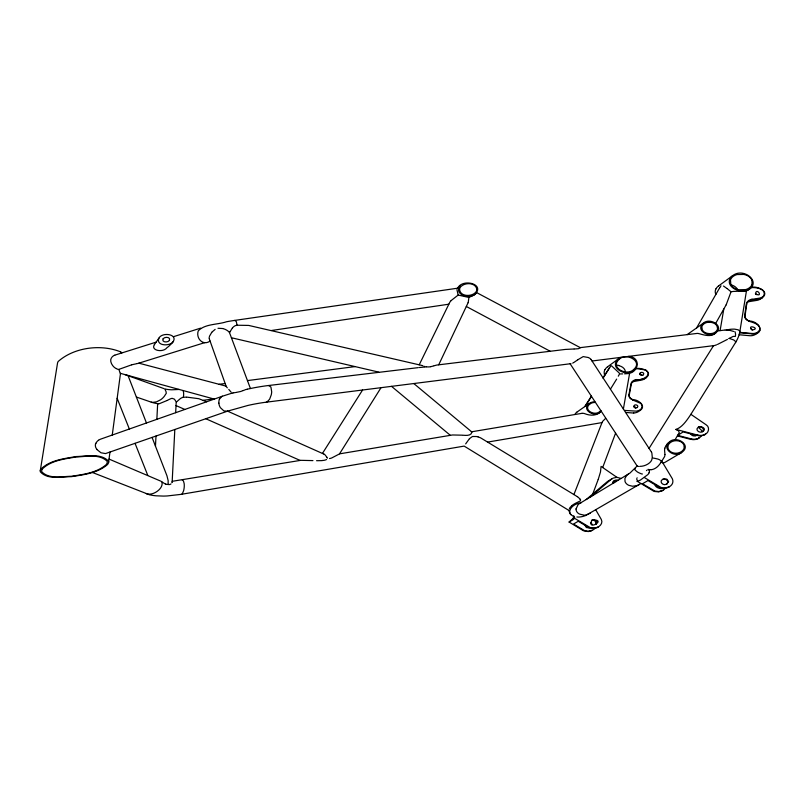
<?xml version="1.0" encoding="UTF-8"?>
<svg xmlns="http://www.w3.org/2000/svg" width="805" height="805" viewBox="0 0 805 805"><rect width="100%" height="100%" fill="white"/><g stroke="black" fill="none" stroke-linecap="round" stroke-linejoin="round"><path stroke-width="1.21" d="M643.165 374.939C641.806 376.267 638.405 374.526 640.277 372.856M634.3 405.408C632.398 407.089 635.769 408.9 637.178 407.561M172.159 481.984L174.816 429.498M175.671 412.693L176.174 402.671M155.466 446.161L155.989 436.038M156.854 419.325L157.659 403.697M576.038 508.951L578.01 504.755A6.973 4.558 -19.9 0 1 579.66 503.487L629.611 473.31A19.572 12.789 -19.9 0 0 630.053 472.978L637.258 465.904M652.271 457.21L651.869 453.074A16.412 10.727 -19.9 0 0 651.678 452.561L651.396 451.987M109.973 452.038L108.605 462.291A6.027 3.934 -19.9 0 0 108.514 461.124C100.615 452.853 86.507 456.334 76.183 456.546C64.088 458.679 50.041 460.058 40.934 469.114A6.188 4.045 -19.9 0 0 40.28 470.684A5.866 3.834 -19.9 0 0 40.25 471.116A6.078 3.965 -19.9 0 0 40.341 471.831C47.686 480.062 61.452 476.731 71.363 476.661C83.77 474.739 97.667 473.139 107.478 464.576A6.43 4.196 -19.9 0 0 108.615 462.312M112.247 435.052L120.498 373.369M744.716 315.58L746.316 303.968A5.786 3.784 -19.9 0 1 752.021 299.168M746.678 304.189L745.078 315.791A7.547 4.931 -19.9 0 0 745.048 316.496A11.049 7.215 -19.9 0 0 749.173 320.974C757.223 321.004 765.243 330.151 755.654 334.246M209.209 337.174L209.22 338.593M40.29 470.684L57.497 363.307A8.292 5.424 -19.9 0 1 58.161 361.505C74.141 347.287 100.997 343.906 120.639 351.876M676.109 429.337A3.17 2.073 -19.9 0 0 676.421 429.276C682.439 427.032 687.057 420.039 690.791 414.464L735.478 342.608A45.644 29.825 -19.9 0 0 739.845 331.67L746.446 290.927C763.643 283.189 743.719 266.375 732.419 275.853L718.553 285.946M720.093 330.624L723.806 309.009M623.382 409.031L629.601 373.339C639.884 370.36 640.056 356.826 628.453 356.404M629.289 394.913L631.301 384.146A5.162 3.371 -19.9 0 1 636.161 380.091M637.258 481.289L654.093 491.422L658.651 491.895L662.837 490.466M168.134 484.117L168.144 480.595L166.937 475.735L152.065 437.407M664.819 448.234L665.966 445.497M654.868 484.761C657.182 492.036 676.381 488.514 672.346 478.764L661.77 461.134M733.204 291.45L731.041 291.782L726.17 304.823M752.091 284.276L751.89 280.049M209.401 336.369L211.785 332.294M95.694 443.847L95.956 443.223M598.226 479.428L600.48 471.992L601.073 466.407L616.952 477.345L621.088 478.442M592.752 493.998L598.165 479.579M602.704 467.484L615.594 433.13M573.915 494.572L602.261 421.941M649.122 472.726L648.981 473.018A6.45 4.216 -19.9 0 1 647.703 474.709L640.508 479.991A7.396 4.83 -19.9 0 1 640.186 480.172L637.238 481.39M219.443 399.2L221.737 396.533A2.999 1.962 -19.9 0 1 222.432 396.211L231.82 393.192M764.026 295.123C766.249 288.341 754.758 287.204 750.964 287.657M660.895 462.523C662.646 460.732 658.289 458.931 656.447 458.729A34.112 22.288 -19.9 0 0 652.141 457.934C652.191 462.885 644.815 466.498 639.965 466.347M438.715 364.816L468.067 302.781M419.204 364.826L449.683 302.479A8.603 5.625 -19.9 0 1 451.213 300.567M569.377 508.629L569.548 508.297A8.664 5.665 -19.9 0 1 570.363 507.17L572.134 505.46M96.037 443.042L96.761 441.915A7.678 5.021 -19.9 0 1 97.325 441.261L97.516 441.08A7.034 4.588 -19.9 0 1 98.522 440.255M229.968 331.891L229.516 332.777A3.441 2.244 -19.9 0 0 229.355 332.505L228.962 331.972A16.553 10.817 -19.9 0 0 226.114 329.849L225.551 329.547A20.467 13.373 -19.9 0 0 224.504 329.104L222.804 328.571M230.039 331.751L232.313 328.088M573.442 517.625L572.999 518.34M111.352 358.024C109.279 361.022 112.328 366.758 116.212 368.63M618.3 376.187L619.558 373.953L622.748 373.892M715.786 323.218L726.1 304.934M696.587 327.947L719.7 287.727M616.65 379.095L610.432 389.187M580.274 347.82L578.342 348.716L574.257 348.998M719.74 287.657L720.998 285.845M580.576 500.76L576.843 502.622A15.959 10.425 -19.9 0 0 572.103 505.449M661.308 461.869L664.447 456.827A7.718 5.041 -19.9 0 0 664.87 454.513M674.942 439.953L679.279 432.587L678.504 430.846L675.858 429.397L697.794 435.113M381.027 387.678L339.519 453.859L452.531 434.972L462.553 435.183M649.051 448.375L713.562 345.647M322.433 453.446L362.572 390.012M584.772 406.606L591.373 396.181M603.005 377.807L609.596 367.402M585.285 406.233L591.514 396.402M603.146 378.028L610.935 365.722M154.308 344.741C150.535 350.638 163.194 352.972 167.078 347.589A21.906 14.309 -19.9 0 0 168.668 346.422L172.32 342.87M701.386 435.757L701.105 436.159A6.078 3.975 -19.9 0 1 699.072 437.93L698.368 438.343M162.982 338.975C161.533 342.517 167.913 342.759 169.392 340.455M169.483 340.334C170.972 336.802 164.562 336.52 163.083 338.835M602.492 421.518L605.612 418.369M172.602 342.487C179.062 334.226 162.489 331.72 158.998 337.989C155.335 345.989 170.006 346.764 173.337 341.461M665.111 488.323L665.061 488.394A7.104 4.649 -19.9 0 1 664.699 488.866A6.531 4.267 -19.9 0 1 662.807 490.487M465.662 443.887L469.365 438.795M154.379 344.631L158.887 338.16M739.473 333.381L740.55 332.797L751.981 333.844M666.58 444.622L667.305 443.786A9.318 6.088 -19.9 0 1 669.005 442.337C675.938 434.62 692.642 445.225 681.654 452.48L665.383 462.11A7.104 4.639 -19.9 0 1 663.702 462.915L663.028 463.137M111.865 357.259L113.173 356.011A4.417 2.888 -19.9 0 1 114.793 355.156M469.033 297.397L473.642 295.234A7.456 4.87 -19.9 0 0 475.171 294.137C485.324 283.672 461.778 278.188 457.562 288.452M634.974 468.45L635.044 469.989L637.349 471.941A32.19 21.041 -19.9 0 0 642.209 474.095L642.38 473.964M595.71 524.488L596.938 521.751L594.281 519.819A3.431 2.244 -19.9 0 0 592.057 520.08C585.778 531.843 608.369 519.044 592.027 520.06M469.456 438.695L472.424 436.501L476.58 436.521M211.987 332.063L215.136 329.396M451.162 300.547L458.166 295.063L468.902 297.448L468.248 302.368A10.264 6.712 -19.9 0 1 468.108 302.68M460.249 285.856C453.034 294.902 470.875 299.832 476.097 293.262M177.623 400.96L179.998 398.898A5.414 3.542 -19.9 0 1 183.117 397.318L183.309 397.348A29.523 19.29 -19.9 0 0 183.5 392.105L183.419 391.824A14.228 9.298 -19.9 0 0 183.007 390.516M595.841 509.937L601.265 519.386C603.569 523.612 598.9 527.587 595.036 528.301A6.46 4.226 -19.9 0 1 593.194 529.831L588.304 531.582L583.373 530.726L569.085 522.043L572.164 519.255A5.927 3.874 -19.9 0 0 572.747 518.651M702.634 431.52C705.341 429.357 701.115 425.563 698.327 427.244A2.787 1.821 -19.9 0 0 697.985 427.385C694.856 429.85 699.424 433.402 702.131 431.812A2.747 1.791 -19.9 0 0 702.825 431.48C708.994 427.364 694.685 424.476 699.676 428.612A12.528 8.191 -19.9 0 1 701.708 430.866A11.511 7.527 -19.9 0 1 702.081 431.822M177.009 401.514L176.245 402.198M637.389 407.411C639.15 405.408 635.437 404.15 634.491 405.267M586.221 499.533L607.131 481.803A5.575 3.643 -19.9 0 1 608.017 481.169L613.199 478.1L616.912 477.345M590.296 497.077L611.247 479.297A5.575 3.643 -19.9 0 1 612.192 478.623M643.286 374.848C645.047 372.755 641.595 371.709 640.398 372.775M647.059 470.14L646.475 470.633M646.516 377.475C653.539 370.964 640.146 367.171 635.759 368.73M748.227 301.593L748.539 301.362A5.162 3.371 -19.9 0 1 751.709 300.154L758.954 298.997A5.615 3.673 -19.9 0 0 762.395 297.699C770.415 291.229 756.277 285.523 751.196 287.435M619.115 359.362C609.606 367.764 627.035 376.398 633.686 369.505C643.396 361.214 625.998 352.328 619.276 359.241M732.238 275.984C721.723 285.735 742.029 296.139 749.978 288.452M618.421 358.889C608.137 367.815 626.783 377.575 634.169 370.119M576.772 412.23L589.19 403.486A7.084 4.629 -19.9 0 1 594.714 401.765M577.869 359.734L583.182 356.595L588.314 357.511M577.779 359.805L573.824 362.512M637.258 477.908L636.745 478.281M607.503 366.849L618.592 358.768A8.332 5.444 -19.9 0 1 621.289 357.309M589.874 403.999C582.428 409.805 595.086 416.678 599.987 411.285A5.544 3.623 -19.9 0 0 600.782 410.55M589.169 403.506C580.777 410.037 595.086 417.926 600.701 411.768A6.229 4.065 -19.9 0 0 601.265 411.275M476.691 292.628L580.274 347.639L696.909 333.441A5.544 3.623 -19.9 0 1 698.126 333.451C702.202 334.266 710.996 338.13 715.786 332.837C724.772 325.995 709.597 317.059 703.318 323.218L687.792 334.145A6.168 4.035 -19.9 0 0 687.229 334.618M703.318 323.218C694.755 330.05 709.668 338.744 715.927 332.737M762.375 297.689L760.463 298.997A6.118 3.995 -19.9 0 1 756.821 300.386L749.586 301.553A5.072 3.311 -19.9 0 0 747.664 302.096A5.434 3.552 -19.9 0 0 746.708 304.179M600.288 412.069C595.952 416.215 589.562 415.662 584.44 413.559A10.022 6.551 -19.9 0 0 583.605 413.378L583.273 413.327A4.256 2.777 -19.9 0 0 582.015 413.327M640.81 483.564L585.658 515.532M98.753 440.094L99.055 439.902A5.957 3.894 -19.9 0 1 100.695 439.117L222.432 396.211M339.308 454L331.751 457.944A6.5 4.246 -19.9 0 1 329.497 458.548M670.364 441.492C660.181 447.922 674.389 458.699 681.654 452.48M677.921 435.173L683.214 431.933L697.08 435.545M704.767 434.529C708.863 433.07 710.161 427.032 706.066 424.748L690.881 414.323M590.457 513.087L586.241 514.918A7.235 4.729 -19.9 0 1 584.188 515.18L579.54 514.103A12.075 7.889 -19.9 0 1 576.008 508.961M569.085 522.043L572.536 520.01A6.027 3.945 -19.9 0 0 573.261 519.527L574.589 518.309L590.639 527.808L594.492 528.15L598.346 526.933M728.867 338.593L733.144 336.42L735.317 336.42A15.124 9.881 -19.9 0 0 734.885 331.6M729.229 338.392L733.778 339.982L735.549 341.511A2.264 1.479 -19.9 0 1 735.518 342.608M727.438 339.398L717.577 344.399M669.488 486.713L665.272 487.981L660.996 487.448L644.513 477.637M592.299 530.344L590.538 531.119M573.321 362.793L572.687 363.105M167.118 400.467L170.157 398.968A4.347 2.838 -19.9 0 1 172.169 398.344L174.393 399.159L176.054 401.564M166.987 400.538L159.521 403.617A3.059 2.002 -19.9 0 1 158.323 403.788M662.736 490.517L658.822 491.553L654.938 491.09L642.491 483.775L647.975 480.565L660.04 487.75M716.651 344.792L714.88 345.425A2.979 1.942 -19.9 0 1 714.307 345.556L592.047 361.002M243.311 390.526L244.962 389.902M243.08 390.606L241.339 391.25A17.036 11.129 -19.9 0 1 240.474 391.532L236.086 392.438M662.555 479.468C665.242 477.888 669.871 481.179 666.902 483.865A2.898 1.892 -19.9 0 1 666.58 484.117M457.844 288.17L234.738 320.4A147.587 96.429 -19.9 0 0 226.587 321.738C217.571 324.818 204.873 323.751 198.251 330.865C195.716 338.231 202.91 346.271 210.085 341.079M235.704 325.592L236.59 325.341M118.919 369.364L131.628 364.826M227.916 411.043L248.01 405.418A138.4 90.432 -19.9 0 1 264.664 402.389L570.966 363.669M245.726 389.63L247.205 389.207M114.974 355.106L156.13 342.145M173.447 336.701L200.616 328.148M138.279 363.347L204.601 342.678M434.096 365.792L436.189 365.198A6.651 4.347 -19.9 0 1 437.196 364.997L565.362 349.43L573.905 348.998M433.583 365.953L430.665 366.708M590.981 530.827L587.751 531.28L584.651 530.686L573.512 524.035L578.262 521.268L589.31 527.899L595.036 528.301M131.728 364.796L137.011 363.629M745.621 289.569L738.648 289.77A17.881 11.683 -19.9 0 1 730.839 284.477L730.467 279.858A7.788 5.092 -19.9 0 1 736.988 274.555L743.921 274.435A17.801 11.632 -19.9 0 1 751.86 280.06M137.957 363.427L137.333 363.558M232.082 393.122L232.997 392.931M707.042 322.473L709.316 322.181M589.24 527.909L586.402 527.537L585.084 525.524M237.073 325.23L248.574 325.421M217.994 328.289L222.603 328.521M233.269 392.88L235.563 392.518M636.161 380.262L642.883 379.064A5.514 3.602 -19.9 0 0 646.113 377.807L644.574 378.843A5.877 3.844 -19.9 0 1 641.203 380.171L634.491 381.379A4.981 3.25 -19.9 0 0 632.489 382.013M430.434 366.748L429.327 366.889A11.2 7.315 -19.9 0 1 427.998 366.919L426.71 366.869M487.599 442.106L602.009 422.595M172.19 481.31L300.587 460.359A3.049 1.992 -19.9 0 1 300.919 460.329L312.934 460.601M471.297 431.842L581.914 413.347M628.725 373.52L624.579 373.842M752.011 299.319L759.256 298.182A4.931 3.22 -19.9 0 0 763.985 295.385M271.557 330.483L448.838 304.199M183.711 397.278L186.327 397.117M203.273 400.306L213.637 398.918M219.081 384.297L225.148 383.502M247.467 380.594L355.075 366.587M418.268 367.633L266.636 385.746A156.281 102.114 -19.9 0 0 247.316 389.197M717.768 330.905L724.923 330.04M651.165 469.687L651.617 469.627A6.41 4.186 -19.9 0 0 653.157 469.265L653.6 469.104A8.03 5.253 -19.9 0 0 656.145 467.725L656.85 467.212A13.957 9.117 -19.9 0 0 658.872 465.23L659.899 463.962A30.671 20.045 -19.9 0 0 660.865 462.573M733.395 291.43L741.153 291.148M179.163 389.459L171.978 389.791A37.05 24.21 -19.9 0 1 170.771 389.751L168.668 389.59A24.542 16.04 -19.9 0 1 165.226 389.006C163.335 387.869 168.336 392.941 165.307 394.742A13.876 9.066 -19.9 0 1 160.638 399.763L156.472 401.876L152.447 402.399A5.736 3.743 -19.9 0 1 151.27 402.148L136.377 397.036M725.235 330L729.793 330.352M322.242 460.611L316.556 460.712M745.581 290.967L741.244 291.148M419.375 367.543L426.318 366.849M182.272 480.132L183.449 480.957L184.164 483.614A38.368 25.076 -19.9 0 1 183.61 490.708L182.423 493.525A1.519 0.996 -19.9 0 1 181.447 494.361M268.598 385.494L270.923 387.044L271.688 391.783A33.8 22.087 -19.9 0 1 271.255 394.873L269.615 399.23L266.998 401.977A1.65 1.077 -19.9 0 1 266.294 402.188M234.738 320.4L236.308 321.577L237.073 325.2M594.734 402.43L595.469 402.43M638.939 466.407L638.395 466.397M709.638 333.713L712.304 333.411A5.806 3.794 -19.9 0 0 717.386 329.436L717.587 327.766M186.83 397.127L198.835 398.706L206.603 401.796M463.278 435.233C466.175 435.535 471.408 435.867 471.901 432.104M624.579 410.409L636.483 411.144L639.25 410.359L641.364 408.678L642.229 406.082L641.001 403.516L632.629 399.934M625.616 412.452L632.75 412.975A7.98 5.212 -19.9 0 0 633.746 412.995M635.96 368.489L645.882 370.028M740.831 332.455L752.162 333.491C754.949 333.763 758.29 332.757 759.528 330.04C761.51 324.314 752.232 322.312 749.032 321.286M739.111 334.749L749.425 335.695A8.996 5.877 -19.9 0 0 750.512 335.735A6.521 4.256 -19.9 0 0 755.694 334.286M248.846 325.462L422.233 365.53M576.883 516.981L578.292 517.072A14.007 9.157 -19.9 0 0 585.567 515.542M476.721 436.552L477.999 436.874M752.202 329.98C761.661 328.5 745.601 323.761 752.202 329.98A3.562 2.324 -19.9 0 0 750.693 328.762M729.944 330.382L733.627 331.429M231.417 337.748L378.742 372.111M422.333 365.55L422.846 365.701M677.78 435.394L691.415 438.936M677.448 435.918L690.71 439.359M138.863 363.166L226.084 386.138M149.116 494.622L92.313 472.434M120.368 373.339L214.271 399.089M478.14 436.914L480.193 437.679A16.11 10.525 -19.9 0 1 481.259 438.242L577.316 496.635M163.888 388.594L124.886 374.546M632.72 399.703C637.379 399.189 646.536 405.398 640.639 410.087A5.524 3.612 -19.9 0 1 640.025 410.54L638.486 411.556A6.188 4.045 -19.9 0 1 633.766 412.955M618.16 480.303L617.767 480.183A3.653 2.385 -19.9 0 0 615.03 480.313A2.817 1.841 -19.9 0 0 614.336 480.676M165.719 484.107L165.337 483.946A15.557 10.163 -19.9 0 1 164.472 483.513L162.208 482.054M109.027 459.071L161.111 481.289M176.033 405.579L184.838 409.463M205.788 418.731L300.154 460.44M227.584 411.154L323.952 454.121M588.536 357.621L589.522 358.165A9.268 6.058 -19.9 0 1 591.112 359.513M466.316 306.474L550.197 351.272M424.104 366.265L424.738 366.647M645.831 370.29C653.278 375.351 640.579 381.198 636.403 379.547A5.454 3.562 -19.9 0 0 631.492 382.445L631.412 382.697A6.551 4.277 -19.9 0 0 630.949 383.955L628.926 394.732A9.781 6.39 -19.9 0 0 632.74 399.813M569.085 510.561L464.163 446.101L180.964 494.381L167.349 495.94A72.671 47.485 -19.9 0 1 163.375 496.081L156.11 495.81A42.635 27.863 -19.9 0 1 149.136 494.642M577.376 496.665L578.282 497.339M726.935 288.462L723.524 286.047M727.177 288.623L731.021 291.762M161.805 481.772C164.089 487.729 154.55 495.105 147.989 494.089A7.195 4.699 -19.9 0 1 146.258 493.686M413.8 383.532L471.78 431.923M391.522 386.35L450.347 435.334M578.473 497.5L580.043 499.14M228.771 389.419L231.065 392.095M227.332 387.849L226.376 386.702M611.689 365.973L618.995 372.796A8.211 5.363 -19.9 0 1 619.357 373.349M580.103 499.211L580.375 499.573A6.49 4.246 -19.9 0 1 580.536 499.814L580.606 499.955M96.821 449.472L100.977 452.772L105.485 453.577A2.375 1.55 -19.9 0 0 105.847 453.467L227.614 411.144L223.911 410.912L220.379 407.682A23.788 15.547 -19.9 0 1 218.869 403.124M570.131 363.78L637.218 466.125M591.081 359.533L651.235 451.726M120.056 373.017L118.949 369.465M755.472 293.875C763.915 298.132 756.398 286.711 755.472 293.875A3.663 2.395 -19.9 0 1 756.68 294.64M326.81 457.139L325.049 454.865A7.507 4.9 -19.9 0 0 324.043 454.151M594.281 519.819L595.821 522.505A10.817 7.064 -19.9 0 1 596.354 523.914M326.911 457.331L327.373 458.196M737.561 289.508L737.239 288.955A17.821 11.642 -19.9 0 0 730.99 284.779M458.156 295.043L456.968 289.81A6.782 4.428 -19.9 0 1 457.019 289.528M604.696 375.13L604.444 374.456M715.786 294.469L715.605 293.996M117.158 398.354L129.353 429.025M135.039 443.324L147.718 475.232M127.975 375.422L146.46 422.987M229.828 333.512L250.425 388.513M209.3 338.875L226.155 386.34M569.387 511.99L570.252 513.731A13.544 8.855 -19.9 0 0 570.976 514.576L571.54 515.079A12.94 8.453 -19.9 0 0 572.586 515.774A3.109 2.033 -19.9 0 1 573.522 517.273M664.95 454.483L664.588 450.559A19.411 12.679 -19.9 0 1 664.809 448.244M701.719 328.108L701.96 326.428A5.806 3.794 -19.9 0 1 707.032 322.433M749.173 321.125A11.421 7.466 -19.9 0 1 744.605 315.6M120.639 351.876A13.615 8.895 -19.9 0 1 121.797 352.952M699.072 437.92A5.937 3.884 -19.9 0 1 698.499 438.242M604.495 374.385A11.713 7.658 -19.9 0 1 604.887 369.656M715.695 293.956A12.729 8.312 -19.9 0 1 715.846 288.925M614.145 481.078A7.718 5.041 -19.9 0 1 615.845 481.702M612.927 482.447A11.059 7.225 -19.9 0 1 613.47 483.131M613.209 481.782A11.119 7.265 -19.9 0 1 614.064 482.769M759.92 330.241A5.534 3.612 -19.9 0 1 755.794 333.501L755.251 333.612A7.617 4.981 -19.9 0 1 751.991 333.834M628.393 474.145A7.014 4.578 -19.9 0 0 626.703 475.453L624.911 478.442L625.032 481.541A13.283 8.684 -19.9 0 0 628.896 485.365L632.569 486.23L637.007 485.616A7.074 4.619 -19.9 0 0 638.929 484.741M158.112 403.748A42.071 27.491 -19.9 0 1 151.27 402.168M704.868 434.67A7.809 5.102 -19.9 0 1 697.221 435.394M739.825 331.68A2.636 1.721 -19.9 0 0 739.735 331.006L738.215 329.819L734.673 329.154A20.568 13.433 -19.9 0 0 726.694 329.97M569.306 511.698A17.438 11.391 -19.9 0 1 569.055 510.189M570.785 514.687A10.103 6.601 -19.9 0 1 571.59 507.402A10.103 6.601 -19.9 0 1 581.039 502.833M613.048 483.403A3.522 2.304 -19.9 0 1 614.255 480.625M752.132 284.276A7.788 5.092 -19.9 0 1 745.631 289.619M232.404 328.108A6.128 4.005 -19.9 0 1 235.1 325.753M690.881 434.378A5.353 3.492 -19.9 0 1 690.64 433.865M695.751 435.787A4.679 3.059 -19.9 0 1 691.153 434.277M696.365 435.354A2.757 1.801 -19.9 0 1 695.741 435.646M218.93 403.104A15.657 10.234 -19.9 0 1 219.393 399.2M698.549 438.353A7.99 5.222 -19.9 0 1 691.515 438.826M698.458 438.484A7.768 5.082 -19.9 0 1 690.841 439.218M705.482 434.106A5.937 3.884 -19.9 0 1 704.908 434.418M704.969 434.539A8.03 5.253 -19.9 0 1 697.905 435.002M326.538 459.504A6.128 4.005 -19.9 0 1 322.312 460.45M636.705 479.297A5.051 3.3 -19.9 0 1 637.278 481.259M573.673 515.894A4.8 3.129 -19.9 0 1 574.659 517.615M118.828 369.505A4.78 3.119 -19.9 0 1 116.463 368.479M167.621 484.459A4.015 2.626 -19.9 0 1 165.78 484.057M589.834 403.959A6.229 4.075 -19.9 0 1 594.724 402.48M709.678 333.622A11.622 7.587 -19.9 0 1 701.869 328.068M709.286 322.262A11.552 7.547 -19.9 0 1 717.396 327.816M648.558 469.506A7.255 4.739 -19.9 0 0 649.082 469.617L649.555 469.687A6.41 4.186 -19.9 0 0 651.094 469.697M649.112 470.08A5.615 3.663 -19.9 0 1 649.072 472.696M648.015 469.335A3.552 2.324 -19.9 0 1 648.931 469.939M616.248 365.088A13.021 8.513 -19.9 0 1 619.015 365.52M618.894 365.681A14.067 9.197 -19.9 0 1 625.415 371.759M633.716 406.434A2.616 1.711 -19.9 0 1 634.27 406.515M634.239 406.555A2.898 1.892 -19.9 0 1 635.598 407.974M639.713 373.963A2.646 1.731 -19.9 0 1 640.227 374.043A2.888 1.882 -19.9 0 1 641.545 375.361M590.528 522.868A5.021 3.28 -19.9 0 1 592.128 524.598M96.972 449.381A13.323 8.704 -19.9 0 1 95.523 443.867M632.8 399.612A9.227 6.027 -19.9 0 1 629.198 394.933M170.972 483.956A2.536 1.66 -19.9 0 1 168.134 484.459M172.099 482.276A2.667 1.741 -19.9 0 1 171.918 482.658M715.957 288.915A8.473 5.534 -19.9 0 1 718.362 286.077M604.978 369.646A8.483 5.544 -19.9 0 1 607.322 366.969M575.012 414.253A6.541 4.277 -19.9 0 1 576.772 412.23M476.852 289.156L476.832 289.73A6.993 4.568 -19.9 0 1 476.117 291.682A6.178 4.035 -19.9 0 1 475.151 292.809C470.794 297.015 459.655 296.411 459.585 289.055A6.863 4.478 -19.9 0 1 460.279 287.385A6.178 4.035 -19.9 0 1 461.144 286.349C465.461 282.324 475.413 282.505 476.852 289.156M684.29 446.815L684.019 448.325A6.752 4.407 -19.9 0 1 681.02 451.836A6.249 4.085 -19.9 0 1 679.49 452.521C674.811 454.745 666.389 451.675 668.13 445.537A6.5 4.246 -19.9 0 1 672.668 441.311C677.025 439.631 684.019 441.361 684.29 446.815M668.563 481.551L666.953 483.936A2.918 1.902 -19.9 0 1 666.349 484.218C663.159 486.19 658.691 481.46 662.626 479.357A2.918 1.902 -19.9 0 1 663.26 479.066L666.802 479.116L668.563 481.551M42.514 468.762L42.343 469.013A5.806 3.794 -19.9 0 0 41.679 470.935A5.917 3.864 -19.9 0 0 41.83 471.831C49.165 479.367 61.965 476.389 71.494 476.258C83.318 474.457 96.419 472.837 105.898 464.918A6.239 4.075 -19.9 0 0 107.206 462.493A5.877 3.834 -19.9 0 0 107.025 461.144C99.166 453.587 86.044 456.707 76.113 456.978C64.571 458.961 51.389 460.4 42.514 468.762"/></g></svg>
